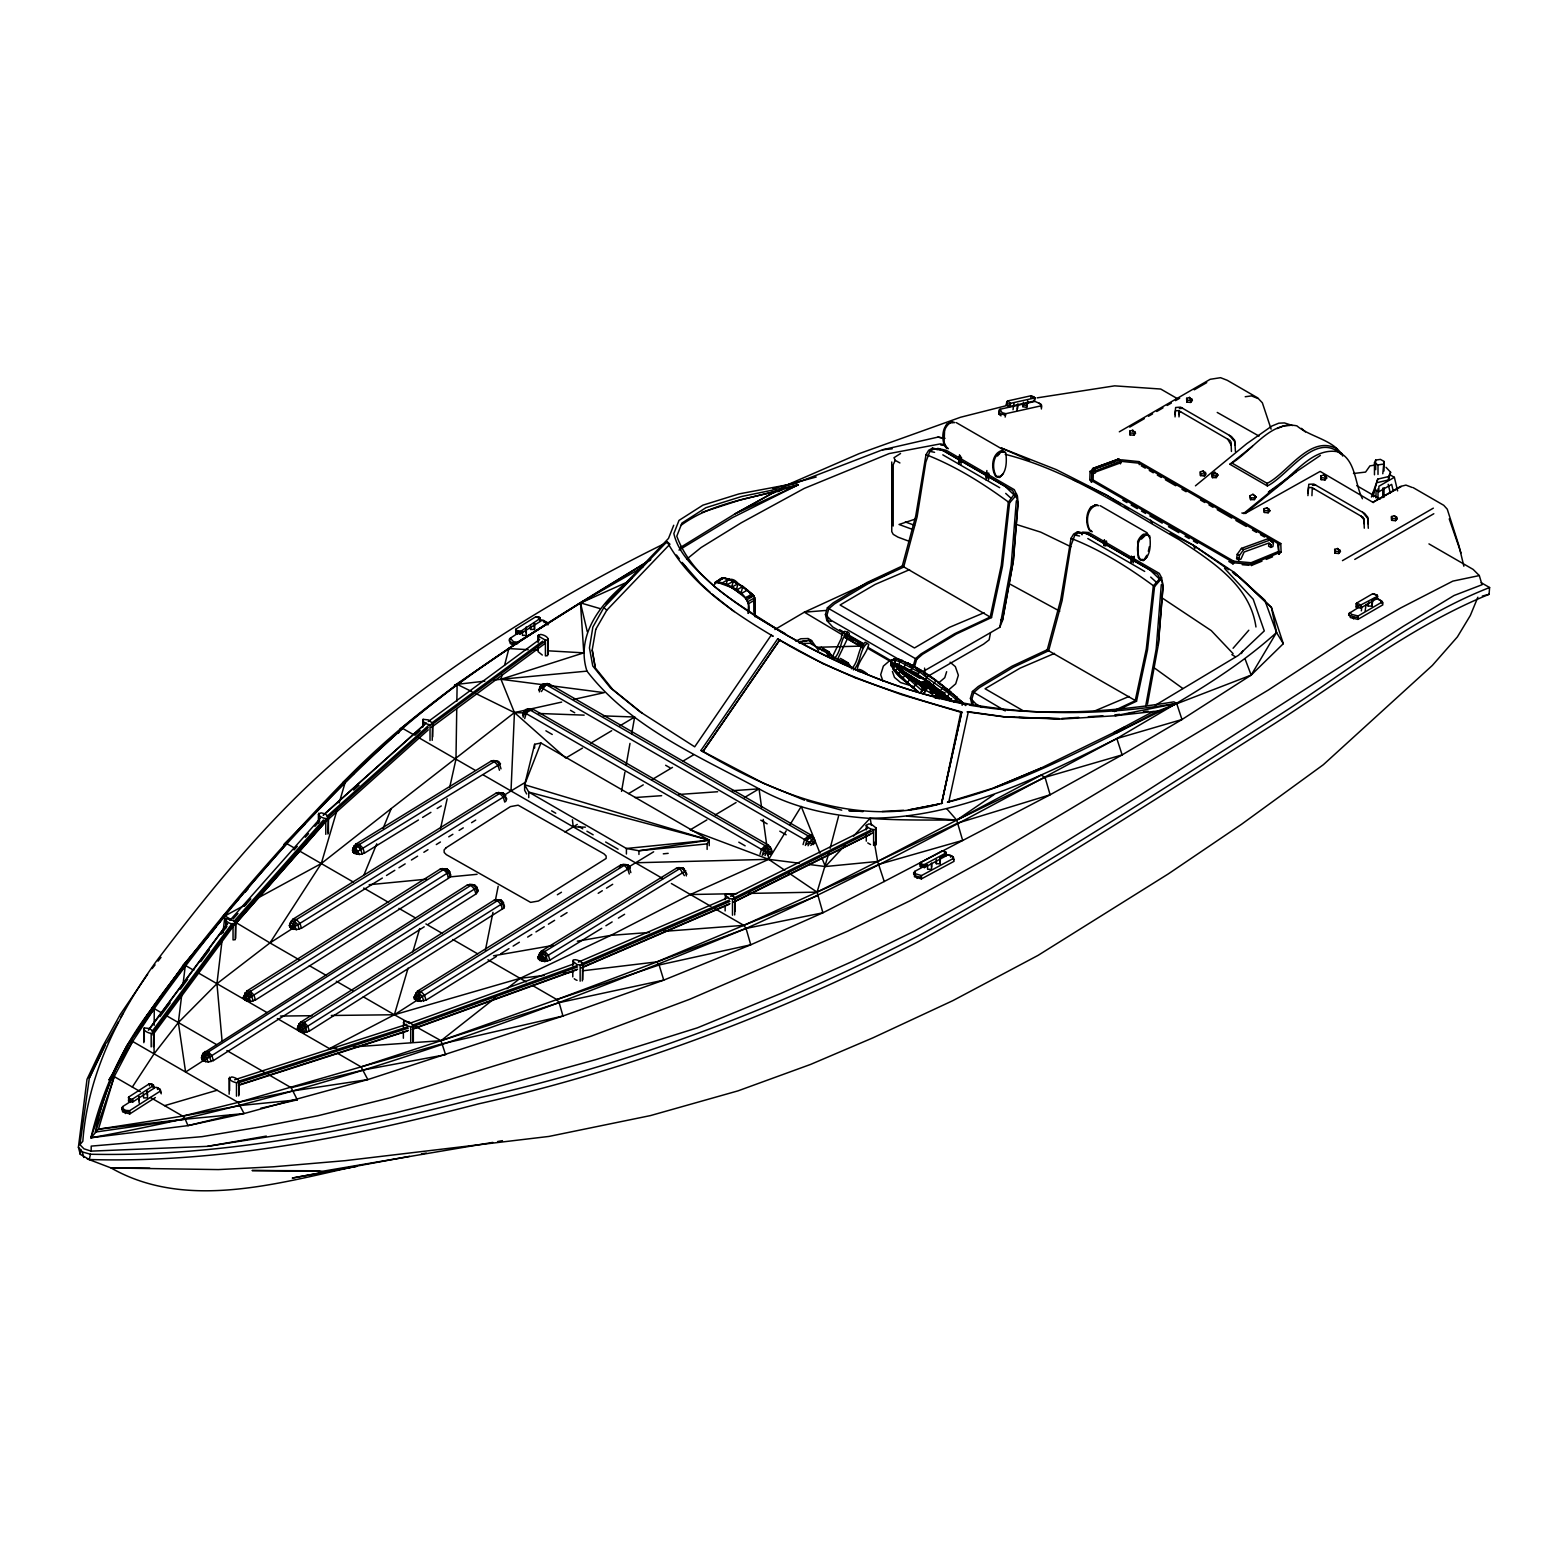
<?xml version="1.0" encoding="UTF-8"?>
<svg xmlns="http://www.w3.org/2000/svg" width="1568" height="1568" viewBox="0 0 1568 1568"><rect width="100%" height="100%" fill="white"/><g stroke="black" fill="none" stroke-linecap="round" stroke-linejoin="round"><path stroke-width="1.5" d="M225.694 926.668L226.145 918.672L234.22 920.867L235.67 922.65L235.67 938.389M226.145 927.668L226.145 918.672M235.67 922.65L235.239 939.663L233.044 939.918L233.044 924.179A10.78 6.213 0 0 1 225.714 919.926M432.219 740.312L432.67 723.299L428.397 719.908L423.125 719.32L422.694 727.336M526.182 633.041L526.182 628.984M572.79 976.942L572.79 970.2M572.79 965.692L573.241 959.949L575.417 959.694A10.78 6.213 0 0 1 582.767 963.928L582.767 979.667M876.238 828.12L875.806 845.113L873.611 845.368L873.611 829.629A10.76 6.213 0 0 1 866.261 825.395L868.888 823.866L871.984 824.709L876.238 828.12L876.257 843.858M893.192 526.025L893.211 464.736L895.191 460.345L893.995 457.699L900.561 453.505M534.531 623.339L534.512 629.415L530.592 629.454L530.611 625.397M534.355 623.084L534.512 629.415M544.057 622.555L544.076 620.81L539.725 620.379M927.296 864.634L914.673 871.416L914.458 876.747L921.376 878.923L954.03 861.342L953.324 857.088L950.659 855.462L946.19 854.462L939.898 857.853M920.338 866.477L920.867 862.361L942.035 850.973L946.092 852.286L946.308 855.775L924.395 867.574L920.338 866.477L920.2 863.027M1360.573 608.11L1360.867 604.954L1377.625 596.212L1377.331 598.329L1360.573 608.11L1356.242 607.169L1356.594 603.112L1372.804 593.664L1377.076 595.507M132.32 1087.036L154.056 1053.833L154.154 1032.43M154.174 1025.296L154.252 1008.636C226.752 906.794 309.758 812.146 402.623 728.375C478.514 662.637 565.891 612.5 650.759 559.58C542.665 625.73 431.788 690.606 342.98 782.471C274.126 853.325 209.171 928.393 151.743 1008.832C122.049 1046.856 102.077 1090.936 90.944 1137.78L187.964 1125.628L244.079 1113.554L367.833 1079.588L562.971 1016.005L663.754 980.118L750.758 944.798L822.906 912.792L884.234 881.51L1050.129 794.78L1122.139 754.894L1181.978 719.516L1251.166 675.102L1283.31 643.684L1271.432 607.482L1233.683 572.026L1193.307 545.233L1106.165 494.92L1056.303 469.636L1001.364 448.036L1029.568 460.365M522.458 631.296L522.438 635.354L526.378 635.314L526.182 626.965M913.674 874.199L913.674 872.416M509.286 640.998L510.306 638.215L539.784 618.733L539.627 617.42L535.982 616.655L516.225 628.866L515.931 633.06L520.027 633.962L540.47 621.32L539.627 617.42M520.027 633.962L520.047 631.982L515.95 631.061L515.558 629.552M510.286 641.704L513.128 643.252L513.108 645.016L510.266 643.488L509.286 639.215M921.768 867.359L922.141 864.399L924.434 864.556L945.602 853.149L945.524 851.816L946.308 855.775M924.395 867.574L924.434 864.556M515.931 633.06L516.225 628.866M517.479 633.884L517.812 630.924L520.066 630.944M535.982 616.655L540.156 617.87M753.816 598.976L753.836 612.206M917.084 878.374L917.104 876.59L914.458 874.964M921.376 878.923L921.455 875.591L953.011 858.617L954.03 859.578M1364.297 528.2L1363.925 519.655L1360.691 515.735M1368.296 528.279L1367.688 518.4L1362.71 512.266M456.758 708.481L455.974 759.167L449.742 787.136M456.856 701.229L457.131 684.334L484.826 681.139M1307.888 493.273L1308.79 484.257L1313.847 484.061L1364.65 513.442L1367.864 517.362L1368.276 523.908M1307.928 495.625L1308.535 487.589L1311.828 487.511L1363.415 517.518M1311.926 495.684L1312.259 488.648L1313.768 488.667M1364.278 523.849L1364.14 518.596M91.14 1151.128L91.218 1146.11L201.998 1136.663L261.209 1126.784L318.049 1115.71L390.942 1097.6L590.548 1036.389L689.685 999.286L847.426 931.294L910.185 900.679L986.899 858.578L1068.964 809.833L1268.512 689.92L1345.618 639.548L1400.871 607.855L1452.85 581.12L1479.31 575.574L1482.034 584.746L1454.026 595.507L1403.419 626.24L1138.623 796.172L990.682 888.488L914.634 930.98L852.816 961.223L780.923 993.426L697.466 1027.804L595.781 1059.635L476.182 1092.661L394.999 1112.908L322.283 1128.274L207.584 1146.345L91.14 1151.128L83.947 1148.815L79.929 1144.66L89.337 1078.078L105.683 1043.347M544.076 620.81L546.899 622.359L547.977 624.887L546.977 623.966L517.577 642.155L517.558 643.723L513.128 643.252M1212.456 477.632L1211.946 473.673L1214.808 472.301L1217.944 475.026L1216.239 477.613L1212.456 477.632L1211.946 473.673M1250.578 499.643L1250.068 495.684L1252.93 494.312L1256.066 497.036L1254.361 499.624L1250.578 499.643L1250.068 495.684M1090.093 471.321L1089.819 479.612L1091.485 482.199L1091.759 473.34L1090.093 471.321L1094.582 469.675M1091.485 482.199L1093.092 479.984L1093.347 471.654L1120.806 461.09L1118.827 458.973L1092.602 468.518L1092.249 471.302L1094.229 473.418M940.31 857.461L940.251 863.792L936.312 863.694L936.39 861.44M504.818 794.819L511.011 790.938L514.441 712.578L500.976 679.277L502.191 674.554M847.249 637.157L844.995 637.568L847.328 634.315L862.812 643.252M958.499 463.756L959.008 456.582M958.852 464.324L959.538 454.759M960.086 462.168L960.38 455.935M960.949 464.442L961.458 457.268M986.017 477.162L986.35 472.36M986.194 480.122L986.88 470.537M987.409 477.966L987.762 473.183M988.604 479.71L988.781 473.066M1103.754 545.135L1104.088 540.352M1104.127 545.703L1104.421 539.823M1105.166 545.938L1105.499 541.156M1106.185 545.821L1106.538 541.038M1130.94 563.324L1131.449 556.13M1131.469 561.481L1131.802 556.699M1132.508 561.736L1132.841 556.934M1133.35 562.912L1133.684 558.13M1133.546 561.618L1133.88 556.816M1133.88 561.089L1134.213 556.287M147.647 974.218L120.226 1014.535L102.724 1046.326L87.004 1079.313L78.4 1147.247L80.282 1154.342L89.258 1159.516C221.323 1163.417 351.526 1136.898 478.671 1103.833C631.394 1069.611 778.179 1013.614 917.241 942.211C1039.094 875.258 1155.518 799.092 1272.883 724.71C1343.658 679.414 1410.69 626.22 1489.071 594.311L1489.6 587.53L1481.192 582.688M1158.223 645.075L1162.888 587.549L1162.241 581.062L1159.83 578.514L1153.323 585.922L1146.267 649.113L1135.193 700.739L1113.006 711.127M997.483 456.053L1000.678 452.29L1004.657 451.564M1141.406 539.157L1146.6 534.178L1149.736 535.903C1150.814 543.822 1150.814 555.934 1143.248 560.54L1140.544 559.913C1135.448 552.171 1136.369 537.138 1146.6 534.178M917.633 691.684C908.93 682.296 890.8 675.063 891.192 660.579L895.465 658.482C922.494 666.91 945.053 686.745 965.712 705.561M947.523 447.527L945.837 447.488C940.33 440.294 942.074 420.636 953.873 422.243M1091.446 530.611L1089.76 530.592C1084.272 523.398 1085.977 503.72 1097.796 505.327M918.456 691.704L912.262 687.431L891.036 665.655L891.192 660.579L895.465 658.482M80.282 1154.342L80.83 1149.52M917.927 691.762L900.228 676.827L892.721 668.517L893.505 665.694L890.859 663.793L892.545 659.756L894.152 659.266L894.348 661.128M1006.342 404.916L1007.558 400.977L1031.058 395.744L1034.351 397.076L1034.645 398.88L1034.351 401.016L1010.027 406.445L1006.342 404.916L1006.793 401.565M222.382 937.703L216.952 983.685L222.068 1040.995M222.95 932.862L224.949 915.928L246.352 904.285M181.849 993.975L178.36 1022.552L185.592 1072.042L205.134 1059.478M183.005 984.469L185.318 965.418L182.927 965.594L126.734 1045.817L111.661 1076.726L90.944 1137.78C317.285 1097.13 534.12 1015.692 746.054 928.432C872.964 871.906 994.151 803.58 1116.828 738.567C1171.492 705.639 1228.979 675.671 1276.528 632.512L1271.432 607.482L1240.347 577.808L1232.507 572.379M1270.786 547.428L1271.099 544.998L1269.1 542.94L1244.149 551.995L1240.954 559.09L1238.798 559.894L1236.623 558.62L1237.23 554.268L1241.464 548.369L1268.179 538.667L1273.392 543.038L1272.942 546.566L1270.786 547.428L1268.61 546.174L1268.924 543.724L1271.099 544.998M1381.271 602.739L1381.506 600.838L1378.331 599.466M1381.506 600.838L1382.858 604.836L1357.868 619.399L1350.362 617.537L1348.931 613.5L1358.064 607.757L1358.26 605.797L1355.869 603.798M1041.191 406.857L1041.446 404.956L1039.212 403.211M1372.804 593.664L1376.861 594.938L1377.331 598.329M1041.387 408.993L1041.446 404.956M1365.179 610.952L1366.042 604.425M1371.804 599.878L1371.98 606.15L1368.158 606.032L1367.394 604.131M1361.338 610.854L1361.926 606.502M1368.158 606.032L1368.746 601.681M1371.98 606.15L1372.862 599.603M1030.803 398.252L1031.058 395.744M998.894 410.11L1000.992 415.834L998.738 414.089L1000.031 409.248L1035.056 401.428L1040.701 403.995L1041.642 407.092M1013.026 409.738L1013.928 403.25M1016.868 410.502L1017.769 404.015M1031.097 396.136L1034.841 397.723L1034.351 401.016M1238.798 559.894L1239.406 555.523L1243.64 549.623L1270.374 539.941M1356.242 607.169L1356.536 605.052M1017.475 408.738L1018.083 404.407M1023.453 402.329L1022.846 406.661L1026.687 407.425L1027.922 401.33M1353.517 618.909L1353.792 617.008L1350.616 615.636M1357.868 619.399L1358.123 615.989L1382.29 601.896L1383.113 602.935M1007.558 405.857L1006.636 402.78M1026.687 407.425L1027.608 400.918M892.172 663.009L897.308 665.283L894.936 663.342L895.406 660.108L898.229 658.815L920.906 670.398L921.729 671.555L907.617 662.715L905.108 664.146L904.324 667.243L906.049 668.928L925.414 680.63L952.286 701.268C934.528 685.882 915.046 669.634 892.172 663.009L906.049 668.928L899.032 664.773L899.64 661.578L898.229 658.815M998.738 414.089L999.012 412.188M1348.656 615.401L1348.931 613.5M1005.147 417.068L1005.813 413.697L1040.78 405.896M1010.027 406.445L1010.576 403.329L1034.057 398.096M424.222 926.806L213.385 1060.595L208.387 1062.046L203.37 1060.948L204.84 1055.911L208.387 1051.912L470.89 885.332L474.438 884.842L476.946 887.488L477.985 890.977L475.908 894.015L428.358 924.179M243.334 997.366L246.882 990.996L440.04 869.221L447.115 869.064L449.624 871.71L245.412 1000.345L246.882 995.327L250.429 991.348L443.587 869.574L447.115 869.064L449.565 871.71L450.663 875.199L448.585 878.237L255.427 1000.031L250.429 1001.462L245.412 1000.345L243.334 997.366L245.412 994.249M382.357 878.041L301.448 928.256L296.45 929.648L291.432 928.53L292.902 923.513L296.43 919.573L499.741 793.408L503.289 792.957L506.817 799.092M299.292 1031.47L300.762 1026.432L304.31 1022.454L497.468 900.679L500.996 900.169L503.446 902.815L504.014 907.95L309.308 1031.136L304.31 1032.567L297.763 1030.117L297.763 1026.805L300.762 1022.12L493.92 900.326L500.996 900.169L503.504 902.815L299.292 1031.47L299.116 1023.806L302.389 1024.139L305.662 1027.589L307.014 1032.156M418.44 819.986L364.442 853.129L359.425 854.482L354.427 853.364L355.897 848.347L359.425 844.466L494.449 761.578L497.997 761.127L500.506 763.773L356.152 852.345L354.427 853.364L352.878 852.012L352.878 848.758L355.897 844.113L490.921 761.225L496.37 760.872L499.643 764.322L500.996 768.869M630.336 867.516L415.99 1000.443L417.46 995.425L420.988 991.486L624.299 865.32L627.827 864.87L630.336 867.516L627.827 864.87L620.752 864.968L417.46 991.133L413.913 997.464L414.442 999.09L418.284 1001.305L426.006 1000.168L496.527 956.382M601.759 928.295L549.839 960.165L544.821 961.537L539.823 960.4L541.293 955.402L544.821 951.502L679.846 868.613L683.393 868.162L686.941 874.297M748.348 613.362C753.581 595.389 728.767 582.218 715.086 582.669L724.298 577.867L722.75 577.886C719.849 577.592 712.93 586.55 715.126 582.453L722.515 577.808L728.944 579.239L742.918 586.53L752.228 593.998L753.777 595.801L745.466 597.898L748.504 603.68L748.23 613.362M922.69 671.751L999.796 627.298L1002.462 620.536L1013.222 561.364L1017.906 503.838L1016.338 495.174L1009.557 502.877L1002.52 566.166L991.525 617.537L956.225 634.08L922.494 654.346L916.672 659.344L914.732 666.086L907.402 663.695M1161.32 578.866L1154.558 586.589L1147.502 649.877L1136.526 701.229L1114.456 711.578M969.181 705.11C1036.977 716.556 1106.342 712.813 1173.942 701.856L1176.666 703.444L1181.978 719.516L1116.828 738.567L1122.139 754.894L1045.033 777.336L956.715 820.103C889.644 819.731 819.594 822.965 759.049 788.841C698.426 756.05 630.042 727.082 586.961 671.124C574.809 633.492 603.7 599.407 631.943 578.337M642.018 713.068L612.657 689.391L595.311 667.909L592.175 650.112L595.742 629.611M895.818 672.3L896.328 669.36M920.122 693.017L922.121 690.724L900.934 672.045L898.15 668.654L898.542 665.596L901.424 669.105L900.934 672.045L898.131 673.632M1034.645 398.88L1034.841 397.723M621.536 791.389L624.907 772.201M626.181 764.988L629.983 743.408M631.688 733.804L634.648 717.027L603.386 715.87M714.773 584.394L715.126 582.453M930.51 688.783L940.486 694.428L940.545 696.898L939.918 693.82L931.176 687.882M754.541 597.447L754.992 614.323M1147.443 704.248L1158.399 644.33L1163.064 586.55L1161.574 577.69L1159.281 573.378L1091.269 534.022L1088.447 532.493L1082.665 532.12L1082.116 533.649L1077.471 531.826L1073.629 534.061L1071.022 538.353L1060.713 599.76L1047.287 649.72L1011.948 666.243L978.216 686.51L972.415 691.508L970.435 698.25L971.886 704.267L973.297 704.836L971.905 698.995L973.787 692.507L979.451 687.627L1013.144 667.38L1048.639 650.759L1136.526 701.229M999.796 627.298L1011.184 565.382L1016.319 500.917M1145.659 706.247L1156.184 649.093L1161.3 584.629M1129.979 434.885L1129.842 431.082L1132.743 430.24L1135.565 433.238L1133.821 435.238L1129.979 434.885L1129.842 431.082M1186.8 402.074L1186.662 398.292L1189.563 397.429L1192.386 400.428L1190.622 402.427L1186.8 402.074L1186.662 398.292M1200.5 475.594L1200.363 471.811L1203.264 470.949L1206.086 473.948L1204.342 475.947L1200.5 475.594L1200.363 471.811M1264.318 512.442L1264.18 508.64L1267.081 507.797L1269.904 510.796L1268.14 512.795L1264.318 512.442L1264.18 508.64M1321.138 479.632L1320.981 475.849L1323.902 474.986L1326.724 477.985L1324.96 479.984L1321.138 479.632L1320.981 475.849M1334.838 553.151L1334.701 549.368L1337.602 548.506L1340.424 551.505L1338.66 553.504L1334.838 553.151L1334.701 549.368M1391.659 520.341L1391.502 516.558L1394.422 515.696L1397.245 518.714L1395.481 520.694L1391.659 520.341L1391.502 516.558M920.651 685.471L923.709 690.136L920.338 684.687L923.454 682.139L929.942 683.57L934.881 686.784L934.469 688.901L930.569 692.997L923.14 688.705L920.338 684.687L922.454 681.962C937.331 685.824 922.905 679.865 922.415 683.08M485.374 950.345L492.96 912.341M495.351 900.483L498.193 886.234M1007.558 400.977L1010.576 403.329M941.584 803.522L961.772 711.97L941.604 803.502L960.831 712.264L901.718 694.683L855.403 677.886M1137.662 541.666L1138.172 557.287L1139.662 559.56L1143.366 559.423M849.033 636.275L849.307 633.315L847.876 632.12C839.958 637.882 841.859 651.661 834.019 658.697M944.602 430.2L944.073 442.235L946.602 448.095L948.385 448.664M1041.152 768.065L993.622 788.018L947.425 802.169L948.797 801.895L968.338 711.696L1006.48 717.066L1061.614 719.065L1115.24 715.753L1157.988 710.99L1251.166 675.102L1276.528 632.512L1264.768 600.093L1233.683 572.026M440.412 829.08L447.154 798.778M1148.325 551.328L1149.364 546.644M89.258 1159.516L90.493 1154.244C222.48 1156.949 352.467 1130.665 479.592 1097.698C632.355 1063.868 779.1 1007.597 918.044 936.057C1039.917 869.26 1156.282 793.114 1273.549 718.693C1344.736 674.005 1410.651 618.4 1489.6 587.53M936.214 448.918L932.49 448.115L928.628 450.349L926.022 454.642L915.732 516.048L902.286 566.009L866.947 582.532L833.235 602.798L827.394 607.796L825.434 614.538L826.865 620.556L832.804 627.043L845.23 634.217M898.719 666.557L905.54 673.338L904.893 676.102L902.247 677.846M962.125 705.326L962.772 702.542L951.07 692.919M526.672 793.957L524.633 790.292L524.633 784.745L534.629 744.29L540.921 742.997L709.226 840.154L709.226 845.701M446.292 871.377L447.115 869.064M500.996 900.169L504.543 906.304M504.622 665.106L508.894 648.564L528.22 649.681M828.943 852.855L817.046 892.133L822.906 912.792L746.054 928.432L556.856 999.561L441.02 1040.682L361.071 1066.887L238.16 1102.402L182.692 1116.102L98.451 1129.195L90.944 1137.78M830.138 848.288L838.527 816.36M151.469 1083.782L152.939 1085.958L132.535 1099.05L130.242 1099.05L130.085 1101.951L132.712 1101.99L153.821 1088.408L153.37 1084.88L149.234 1083.841L128.85 1096.934L128.596 1101.089L130.085 1101.951M721.829 578.847L722.515 577.808L733.432 581.081L731.492 587.471L715.988 581.787L724.102 577.788L728.944 579.239L742.918 586.53L753.777 595.801L749.641 593.41M913.458 665.244L915.34 658.756L921.024 653.895L954.716 633.648L990.192 617.028L991.525 617.537M162.288 1013.281L154.252 1008.636L130.105 1041.622L132.653 1041.466L238.16 1102.402L244.079 1113.554L185.24 1119.199L95.432 1132.057C107.486 1066.965 146.451 1012.281 187.082 961.792M277.36 1018.553L329.437 1048.62L394.372 1014.751L408.072 968.142M412.854 951.835L419.714 928.55M337.061 810.009L321.283 863.556L269.97 942.917L216.952 983.685L178.36 1022.552L154.056 1053.833M339.119 803.012L345.293 782.06L342.98 782.471L402.623 728.375L412.874 734.294M523.653 712.127L527.789 709.108L523.653 712.127L522.614 715.635L527.789 709.108L529.71 709.775L765.008 845.622L768.536 849.366L770.006 854.305L771.554 852.933L771.044 849.072L768.536 845.191L533.257 709.363L526.162 709.422L523.653 712.127L770.006 854.305L770.986 851.698L766.046 852.071L762.283 855.285L763.655 850.699L766.909 847.171L770.182 846.779L771.554 849.738M523.163 717.223L524.516 712.636L533.257 709.363M524.692 718.575L526.162 713.597L529.71 709.775M543.998 683.805L539.921 686.823L538.824 690.312L543.998 683.805L545.919 684.471L808.069 835.822L811.616 839.566L813.086 844.505L814.615 843.133L814.125 839.272L811.616 835.411L549.447 684.06L542.371 684.118L539.862 686.804L813.086 844.505L814.047 841.918L810.793 845.426M539.372 691.9L540.725 687.313L549.447 684.06M541.391 691.586L545.919 684.471M759.99 854.403L761.46 849.444L765.008 845.622L768.536 845.191M765.008 855.579L768.536 849.366L771.044 849.072L772.083 851.326M767.712 855.226L769.633 851.875M803.071 844.603L804.521 839.625L808.069 835.822L811.616 835.411L813.086 838.625M805.364 845.466L806.716 840.899L809.99 837.371L813.263 836.998L814.615 839.958M808.069 845.76L811.616 839.566L814.125 839.272L815.164 841.546M193.766 970.278L185.318 965.418L151.743 1008.832L154.252 1008.636L132.653 1041.466L114.229 1076.589L98.451 1129.195L185.24 1119.199L187.964 1125.628L230.496 1115.377M1228.822 561.481L1232.997 563.912L1233.8 561.226L1093.092 479.984M946.641 671.692L944.759 677.69L938.879 682.727M731.492 587.471L740.821 593.9L742.781 586.471L736.313 590.215L731.492 587.471L736.156 590.43L738.116 583.512C730.022 573.339 720.555 584.452 731.648 587.236L738.254 583.57L753.777 595.801M201.841 1056.264L201.841 1059.596L203.37 1060.948L476.946 887.488L474.438 884.842L467.342 884.979L203.193 1053.284L201.841 1056.264L204.84 1051.56L208.387 1051.912L211.915 1055.656L213.385 1060.595M951.482 693.076L957.225 697.427L953.932 701.954L932.744 685.177L936.037 680.649L923.474 672.692M413.913 997.464L415.99 994.367M685.824 870.828L539.823 960.4L537.746 957.44L539.823 954.383M918.358 673.809L910.596 670.673L913.889 666.145C927.002 680.355 945.739 688.528 959.263 702.68M95.432 1132.057L114.229 1076.589L140.395 1091.7M1022.846 406.661L1023.434 404.916L1027.314 405.681M238.689 1095.914L239.12 1081.156A10.8 6.233 0 0 0 231.77 1076.922L229.144 1078.431L229.163 1094.17M412.913 1042.23L413.325 1025.217L409.072 1021.826L403.799 1021.238L403.368 1027.001M318.422 823.337L318.422 814.341L321.068 812.832A10.78 6.213 0 0 1 328.418 817.085L328.418 832.804M1371.471 496.997L1377.743 479.122L1388.503 476.594L1390.6 472.242L1386.014 467.303M1373.039 495.88L1377.743 479.122M153.37 1046.66L153.801 1031.901L149.548 1028.51L144.276 1027.922L143.825 1042.681M582.316 980.921L582.767 963.928M734.686 914.928L735.118 897.915L730.845 894.524L725.592 893.936L725.141 899.699M205.663 1061.81L203.762 1058.498L201.292 1057.949L203.193 1053.284L206.466 1053.598L209.74 1057.048L211.092 1061.614M327.967 834.078L328.418 817.085M538.059 635.902L545.409 640.136L545.409 655.894L547.604 655.62L548.036 638.627A10.78 6.213 0 0 0 540.686 634.393L538.059 635.902L538.059 642.645M245.412 1000.345L245.235 992.701L248.508 993.014L251.782 996.484L253.134 1001.031M505.778 795.603L295.411 926.159L291.432 928.53L289.904 927.178L289.355 925.551L292.902 919.22L496.194 793.055L503.289 792.957L504.739 796.152M415.99 1000.443L415.814 992.818L419.087 993.132L422.36 996.582L423.713 1001.148M937.135 449.938L937.684 448.409L946.288 450.33L1014.28 489.667L1017.416 496.076L1018.083 502.838L1013.398 560.619L1002.677 619.634L1000.913 619.732L1002.462 620.536M352.349 850.405L354.25 845.76L357.524 846.093L360.777 849.542L362.149 854.109M528.73 797.622L528.73 792.075L524.633 784.745L540.921 742.997M673.711 525.26L668.497 538.432L605.895 603.915L631.688 577.906M364.09 874.65L376.751 843.819M383.082 828.394L391.236 808.578L514.441 712.578L561.677 702.092M1477.86 597.232L1470.314 615.518L1457.378 636.922L1432.368 665.42L1323.314 764.733L1241.621 824.219L1168.336 873.886L1038.016 955.402L952.854 1000.639L873.062 1037.781L810.656 1064.398L737.96 1090.877L650.446 1115.593L548.976 1136.428L345.274 1160.653L273.106 1166.827L218.364 1169.591L111.093 1167.964L87.22 1158.87M282.475 848.504L284.396 844.035L345.293 782.06M398.468 733.236L400.35 728.846L457.131 684.334L471.988 691.664M932.744 685.177L925.081 679.806L928.374 675.279L923.395 672.476M936.037 680.649L928.374 675.279M717.634 581.532L722.319 582.904L728.767 579.18M836.704 661.049L847.23 639.156M857.088 670.006C858.617 660.344 866.83 653.366 868.711 644.526L867.28 643.331C859.382 649.113 861.283 662.872 853.443 669.908M910.596 670.673L918.436 676.063L917.594 674.906L920.906 670.398M947.444 696.466L950.757 691.939L937.605 682.413M1374.47 474.81L1374.47 462.854L1375.665 460.09L1380.448 459.385L1383.995 461.443L1383.995 471.008M862.478 646.545L863.008 645.35L845.564 635.295M1382.78 473.752L1383.995 461.443M923.572 687.333L904.128 674.377L895.74 664.048M201.841 1059.596L202.331 1055.656L204.84 1055.911L208.387 1062.046M352.878 852.012L353.388 848.112L355.897 848.347L359.425 854.482M297.763 1030.117L299.684 1029L301.605 1032.332M243.883 998.992L245.804 997.895L247.705 1001.207L249.39 997.973L248.508 993.014M289.904 927.178L290.394 923.258L292.902 923.513L296.45 929.648M352.878 848.758L355.897 844.113L359.425 844.466L362.972 848.19L364.442 853.129M297.763 1026.805L300.762 1022.12L304.31 1022.454L305.662 1027.589L304.31 1032.567L300.762 1026.432L298.253 1026.178L297.214 1028.471L298.332 1028.863M414.442 999.09L416.363 997.973L418.284 1001.305L419.95 998.052L419.087 993.132M537.746 957.44L541.293 951.149L676.318 868.28L683.393 868.162L684.863 871.377M538.275 959.048L539.647 952.815L542.92 953.128L546.174 956.578L547.546 961.145M619.282 868.221L620.752 864.968L624.299 865.32L627.827 869.064L629.297 874.003M1095.287 473.105L1095.64 470.322L1092.602 468.518M1117.22 460.443L1117.768 459.267M1120.454 463.873L1120.806 461.09M1377.762 482.493L1388.523 479.945L1390.6 472.242M89.337 1078.078L105.468 1044.896M832.04 657.541L841.526 637.941A4.841 2.803 -60 0 1 842.467 633.688M851.444 668.752C859.303 661.735 857.402 647.956 865.301 642.194L866.751 643.39M722.319 582.904L726.984 584.805L733.608 581.14M1241.425 653.562L1242.738 651.053M1003.363 473.438L999.326 477.436L996.621 476.809C991.544 469.067 992.446 454.054 1002.677 451.094M920.886 692.88L923.14 688.705L921.69 684.53L923.454 682.139L938.84 692.546L941.329 695.29L939.565 697.701L934.214 696.212L930.569 692.997L930.196 689.45L933.568 685.804L925.296 686.274L920.69 684.373L922.454 681.962L929.118 683.236M1147.286 556.522L1143.248 560.54L1141.896 559.756M106.644 1042.798L118.404 1021.709M120.756 1017.495L123.108 1013.261M603.837 607.58L592.861 627.063L589.45 647.898L592.763 665.969L610.364 687.803L639.842 711.656L694.702 746.819L771.26 635.118L773.181 636.294C732.472 612.069 690.567 584.178 667.027 541.646L603.837 607.58L606.698 610.148M707.129 849.405L707.129 843.878L709.226 840.154L524.633 784.745M219.696 922.102L222.48 917.221L286.67 843.564L294.804 848.268M595.664 629.513L606.777 610.226L669.948 544.174L667.027 541.646M139.709 1028.294L148.156 1013.712M922.121 690.724L923.415 688.489L899.13 667.772L901.424 669.105M128.85 1096.934L128.596 1101.089M115.189 1069.709L108.956 1080.019L132.653 1041.466M1159.85 579.376L1150.148 570.144L1089.682 535.237L1084.488 532.865L1078.568 532.865L1074.864 535.041L1070.846 545.782L1062.124 600.524L1048.639 650.759L1047.287 649.72M1014.868 495.684L1005.166 486.433L944.7 451.525L939.506 449.154L933.568 449.154L929.863 451.329L925.845 462.07L917.123 516.813L903.658 567.067L868.162 583.668L834.47 603.915L828.786 608.796L826.904 615.283L828.296 621.124M331.358 1015.476L394.372 1014.751L520.106 978.334L610.834 935.371L690.41 894.524L768.673 859.342L786.215 830.844M789.958 824.748L801.228 806.422L819.986 853.188M1016.593 493.979L1013.477 495.292L1008.322 502.211L1001.266 565.401L990.192 617.028L902.286 566.009M925.982 689.881L923.474 693.958L929.432 685.314L932.235 684.902L927.06 683.864L923.258 685.196L925.982 689.881L925.296 686.274L927.06 683.864L931 684.138L925.022 682.786L921.69 684.53M1145.169 557.875L1146.855 555.268M945.68 426.143L947.209 423.791M1089.603 509.247L1091.132 506.895M1216.239 477.613L1217.121 473.634M1254.361 499.624L1255.243 495.645M920.867 862.361L920.338 864.478L924.414 865.575M763.832 783.392L700.974 750.425L777.689 638.842C834.372 673.848 898.052 694.212 961.772 711.97M822.965 663.636L779.61 640.018L702.876 751.621L779.668 640.058M896.034 666.478L901.149 672.437L921.749 686.039L902.796 672.28L903.462 671.359L922.082 683.021L921.416 683.942L899.816 670.34L895.073 664.95M902.854 673.162L903.795 671.888C933.528 688.744 910.792 683.668 899.816 670.34L916.182 679.689L915.516 680.61L902.364 672.378M921.102 684.118L903.795 673.848L904.462 672.946L920.71 683.903M920.828 684.079L901.816 671.535L898.268 667.282L899.424 671.084L900.483 669.438L915.516 680.61L915.849 679.179L920.514 682.119L918.182 683.08M916.633 682.354L917.3 681.453L903.795 673.848M917.633 681.962L916.966 682.864L904.795 673.456M918.436 682.08L920.514 682.119L915.183 680.081L917.672 682.276L918.338 681.374L918.142 682.805L922.082 683.021M921.749 686.039L917.77 683.001L920.514 682.119M923.67 683.55L921.416 683.942M923.258 685.196L925.022 682.786L929.942 683.57M939.918 693.82L940.545 696.898L933.607 690.959L934.273 690.057L941.212 695.976L939.82 693.526L940.545 696.898L948.15 700.328M935.194 691.88L935.861 690.978L949.444 697.897L948.777 698.818L935.194 691.88L939.546 692.86L938.879 693.762L935.194 691.88L939.154 694.428L950.972 699.877L938.879 693.762L949.444 697.897L933.607 690.959M930.569 692.997L935.057 693.193L937.174 688.685L936.116 687.764L930.196 689.45L925.296 686.274M935.057 693.193L937.076 694.957L940.369 694.095L937.958 689.489L941.329 695.29L934.214 696.212L938.84 692.546L937.958 689.489L937.174 688.685L938.84 692.546L935.057 693.193L930.196 689.45M939.781 694.604L940.447 693.703L948.385 697.76M939.565 697.701L938.605 696.506L940.486 694.428M939.82 695.33L943.799 698.368L943.564 696.604L944.465 697.446L943.799 698.368L941.702 696.819L942.368 695.898L950.071 699.544M939.82 693.526L949.698 699.681L951.247 699.308L950.58 700.21L948.777 698.818L951.639 698.956M148.352 1030.098L226.929 924.101M149.038 1029.647L227.634 923.65M159.975 1016.632L170.167 1002.893M180.359 989.153L187.631 979.334M200.724 961.674L209.465 949.894M221.108 934.195L226.929 926.335M152.096 1031.411L232.142 923.434M152.802 1032.685L232.848 924.708M152.802 1034.919L232.848 926.962M842.467 633.688L844.682 631.336L847.328 632.159M290.394 923.258L289.355 925.551L291.805 926.061L293.726 929.393M152.096 968.612L155.075 964.869M158.035 961.145L161.014 957.401M819.907 648.917L821.22 647.29L828.864 651.72L832.824 657.404M821.965 650.7L823.259 649.074L828.178 651.896L830.628 655.424M828.178 651.896L826.865 653.523L829.296 657.031M828.864 651.72L827.551 653.346L830.178 657.11M839.174 660.05L840.487 658.423L848.072 662.813L852.051 668.517M841.212 661.814L842.526 660.187L847.386 662.99L849.836 666.518M846.073 664.616L847.386 662.99M846.759 664.44L848.072 662.813M190.1 958.166L193.119 954.54M199.156 947.288L215.757 927.354M231.084 919.612L224.949 915.928L182.927 965.594L215.659 927.374M79.929 1144.66L82.83 1141.249C87.71 1075.099 117.874 1015.045 155.879 961.89C204.016 898.346 254.192 836.136 312.404 781.472C417.147 683.962 537.942 605.679 666.184 542.783M526.162 709.422L523.732 712.146L531.062 708.716M940.31 690.782L943.603 686.274L937.782 682.394M1232.997 563.912L1233.938 562.814L1251.127 564.304L1281.095 551.975L1280.782 543.528L1138.917 461.6L1121.492 459.816M1233.095 648.25L1248.814 630.218M229.986 920.318L320.421 818.182M233.75 921.612L323.478 819.946M234.455 922.905L325.791 819.398M233.75 925.747L323.478 824.062M1190.622 402.427L1191.876 398.762M1324.96 479.984L1326.214 476.319M1338.66 553.504L1339.915 549.839M1395.481 520.694L1396.735 517.028M233.181 918.926L237.983 913.478M244.392 906.226L250.802 898.954M294.078 849.934L297.293 846.308M305.29 837.214L308.504 833.588M314.913 826.316L319.715 820.887M234.455 925.14L325.811 821.632M1133.821 435.238L1135.075 431.572M1204.342 475.947L1205.596 472.282M1268.14 512.795L1269.394 509.13M230.555 908.284L222.48 917.221L224.949 915.928M233.769 904.716L238.61 899.366M245.078 892.231L248.293 888.664M845.25 845.054L825.336 866.536L808.814 864.438M853.56 836.097L870.142 818.182C958.558 818.065 1039.604 777.101 1116.828 738.567M1091.759 473.34L1093.347 471.654M121.814 1109.262L122.637 1106.596L130.732 1101.422M1121.394 461.364L1138.976 463.168L1277.548 543.194L1278.939 554.19L1281.095 551.975M722.75 577.886L721.574 578.729M305.27 823.984L284.396 844.035L286.67 843.564M913.458 687.725L916.751 683.217L915.555 682.903M928.413 683.315L922.102 682.276L929.06 684.354L925.277 684.295M323.126 815.203L423.811 725.043M323.831 814.752L426.32 722.985M353.682 790.076L359.072 785.254M414.814 735.333L420.204 730.512M326.869 816.516L429.358 724.749M327.575 817.79L428.26 727.63M326.869 820.632L428.28 729.865M1241.856 512.991L1245.129 513.442L1296.266 471.694L1320.374 455.426M890.056 660.363L883.352 666.126L880.687 674.71L882.96 681.198M947.327 691.037L955.696 683.844L958.362 675.259L955.343 666.616L950.13 662.245M806.618 844.407L809.108 842.251M947.15 424.379L951.894 421.772M1091.054 507.483L1095.816 504.857M1195.443 485.825L1246.658 443.744L1271.922 426.006L1278.782 423.184L1284.447 422.929L1292.463 425.536M1243.502 513.579L1269.178 492.666M348.625 777.904L354.27 773.338M686.686 559.188L701.112 547.526L741.194 522.83L804.227 488.432L889.154 453.583L940.31 443.901L945.132 444.724M1341.012 454.191C1315.532 430.416 1288.308 475.692 1267.395 485.943L1229.861 464.265C1250.892 452.662 1270.041 420.204 1296.873 425.849C1310.299 437.237 1334.211 439.785 1342.718 456.053M1229.861 464.265L1252.44 446.272M1267.395 485.943L1267.179 483.375C1288.053 472.674 1310.26 434.199 1336.896 448.801M391.236 808.578L321.283 863.556L257.054 898.464M353.702 1046.895L441.02 1040.682L495.625 997.64M506.915 988.722L520.106 978.334L544.076 975.453M907.421 682.609L910.714 678.101L899.13 667.772M917.77 683.001L918.848 682.178M428.26 721.535L539.666 639.391M431.318 723.299L542.704 641.155M432.023 724.573L545.37 640.998M431.318 727.415L545.37 643.233M1278.939 554.19L1278.606 545.135L1280.782 543.528M1296.266 471.694L1268.336 492.117C1290.542 481.062 1309.927 446.821 1337.543 451.721C1356.222 459.15 1354.458 483.473 1362.455 498.761M993.896 794.702L956.715 820.103L877.629 861.459L817.046 892.133L743.781 925.336L656.776 961.89L582.453 970.827M457.131 684.334L454.485 685.49L508.894 648.564L507.307 649.27L580.474 602.876L643.037 566.91M747.015 599.701L753.698 595.82L754.639 597.82L754.953 599.956L748.504 603.68M235.18 922.062L269.97 942.917L294.412 927.296M122.637 1106.596L123.304 1108.968L125.734 1110.379L129.674 1110.654L160.034 1091.289L161.249 1093.798M121.696 1107.576L122.676 1111.947L129.811 1113.907L155.35 1097.561M363.266 996.797L394.372 1014.751L418.793 999.13M404.466 726.219L400.35 728.846L402.623 728.375M564.95 832.02L577.298 824.396M627.141 867.927L653.66 851.796M680.669 525.574C714.812 500.368 758.873 497.899 798.132 484.865L795.348 483.316L739.038 493.9L702.915 505.151L678.983 520.419L673.848 533.571C679.14 556.326 698.72 571.575 714.93 586.942C758.05 621.242 806.814 648.094 857.186 670.144C957.166 714.753 1069.572 721.084 1176.666 703.444C1101.814 738.587 1029.666 781.726 948.797 801.895M539.921 686.823L547.271 683.413M386.492 875.473L394.803 870.318M398.958 867.751L405.171 863.89M411.404 860.028L417.617 856.167M423.85 852.286L427.986 849.719M436.296 844.564L440.432 841.996M448.742 836.842L452.878 834.274M459.11 830.413L463.266 827.845M471.556 822.69L475.712 820.103M500.682 953.814L508.973 948.66M513.128 946.092L519.361 942.231M527.652 937.076L531.807 934.508M535.942 931.921L544.253 926.786M548.388 924.199L554.621 920.338M560.834 916.476L567.067 912.615M598.192 893.309L602.328 890.742M606.483 888.154L612.696 884.293M557.346 894.76L561.462 892.231M680.179 547.604L734.941 513.892L775.729 491.274M422.596 817.438L430.906 812.342M437.139 808.5L441.294 805.952M605.914 925.747L612.147 921.925M618.38 918.103L624.613 914.281M678.983 550.074L732.432 517.636L798.132 484.865L741.84 496.448L705.894 507.699L681.962 523.046L676.788 536.158C693.546 582.081 742.801 605.954 780.825 631.826C838.586 665.518 901.267 691.468 966.966 704.62M511.011 790.938L525.202 782.412M628.611 793.584L643.252 784.862M651.602 779.864L672.496 767.399M682.942 761.146L693.409 754.914M582.473 748.112L565.774 758.05L514.441 712.578L476.241 693.742M590.822 743.134L611.696 730.708M620.046 725.729L634.648 717.027M706.874 819.927L690.175 829.864L768.673 859.342L799.366 863.243M715.224 814.948L736.078 802.522M744.428 797.544L759.049 788.841L761.617 807.638M774.886 629.532L804.345 612.186L893.584 571.144M747.583 589.999L740.998 593.704L736.156 590.43L747.25 599.544M745.662 597.702L752.13 593.978L753.698 595.82M754.698 597.82L747.916 601.622L748.23 603.719M1119.317 431.808L1210.182 379.299L1220.551 377.692L1227.215 380.279L1257.928 398.017M1129.724 427.104L1144.307 418.676M1148.462 416.284L1152.617 413.874M1156.792 411.463L1163.025 407.856M1167.18 405.465L1171.355 403.054M1175.51 400.644L1179.685 398.233M1194.248 389.824L1206.733 382.612M927.413 676.572L983.606 644.115L989.153 639.842L990.447 633.021M1397.617 490.902L1394.364 477.319L1378.88 486.276L1378.88 491.744L1391.659 484.375L1393.246 491.039M1342.463 560.638L1433.348 508.15M1354.752 559.423L1433.818 513.736M449.565 871.71L442.215 868.496M1401.322 486.55L1372.902 502.328L1400.557 486.433L1405.947 485.1L1412.141 487.452M1155.283 705.267L1238.524 655.287L1264.278 630.924L1253.204 599.231L1224.549 568.4M993.563 788.018L1041.074 768.046L1113.731 732.589L1153.205 711.519M1116.338 733.099L1157.988 710.99M626.357 582.512L578.455 603.954L591.214 597.349M1113.731 732.589L1124.491 727.101M454.485 685.49L461.031 682.178M895.25 670.104L898.15 668.654L896.484 664.401L891.036 665.655M892.545 659.756L899.64 661.578L902.325 660.246M730.629 896.328L867.457 828.414M733.648 898.092L870.534 830.178M734.353 899.366L873.415 830.374M734.353 901.62L873.396 832.628M733.667 902.227L870.534 834.294M795.799 641.194L800.817 638.744L808.049 638.548L811.577 640.587L818.496 650.367M799.327 643.213L804.345 640.783L811.577 640.587M777.826 491.764L782.216 489.647M897.66 663.695L893.505 665.694L894.72 664.969L890.859 663.793M1211.809 475.065L1215.2 473.438L1217.944 475.026M1161.574 577.69L1159.83 578.514L1157.654 574.3L1087.447 533.747L1077.471 531.826M1179.371 408.523L1182.605 408.327M893.682 667.439L896.641 666.067M798.132 484.865L734.941 513.892L775.827 491.352L739.998 500.055L701.935 512.383M748.857 893.427L817.046 892.133L879.511 864.164L962.654 840.409L956.715 820.103L946.758 808.735M773.553 492.96L780.1 490.059M782.236 487.06L859.186 453.622L960.576 417.245L1006.989 405.504M578.357 962.105L728.454 897.406M581.414 963.85L729.238 900.13M582.12 965.143L729.943 901.424M582.12 967.378L729.943 903.658M581.414 967.985L729.238 904.266M909.558 569.674L875.081 584.433L840.076 605.013L914.458 647.976L949.404 627.357L984.096 612.716M1054.539 653.386L1020.082 668.144L985.057 688.744L1024.316 711.402M1312.494 485.316L1315.787 485.218M1094.405 711.068L1129.097 696.427M761.46 849.444L766.909 847.171M804.521 839.625L809.99 837.371M1233.8 561.226L1251.088 562.716L1277.881 551.701M1251.127 564.304L1251.401 565.499L1261.985 561.148M1266.219 559.404L1272.589 556.797M1277.175 428.554L1284.231 425.673L1290.033 425.457M818.163 895.465L743.781 925.336L664.009 931.353M916.065 518.832L899.052 524.476L912.596 529.455M939.036 694.252L943.172 692.644M945.053 438.295L938.017 437.08L882.549 449.781L795.348 483.316L781.374 486.707M1236.623 558.62L1238.779 557.816M999.424 476.319L995.739 476.476C990.604 468.636 991.544 453.485 1001.913 450.506L1005.794 452.799C1006.852 460.718 1006.911 472.85 999.326 477.436L997.973 476.652M1093.66 468.205L1118.827 458.973M1092.073 469.694L1114.946 461.286M1094.817 468.91L1119.983 459.659M1095.816 471.929L1120.983 462.697M409.189 1023.512L573.829 963.889M412.247 1025.276L576.887 965.653M412.952 1026.55L577.592 966.927M412.952 1028.784L577.592 969.161M412.247 1029.392L576.887 969.769M532.356 985.41L556.856 999.561L659.109 964.986L750.758 944.798L746.054 928.432L743.781 925.336L715.047 908.754M234.651 1079.784L406.896 1024.335M237.689 1081.548L407.621 1026.844M238.414 1082.822L408.327 1028.118M238.395 1085.056L408.346 1030.372M240.041 1084.899L407.641 1030.96M415.579 1026.53L441.02 1040.682L559.129 1002.658L663.754 980.118L659.109 964.986L656.776 961.89M600.132 608.619L580.474 602.876L583.786 652.856L500.976 679.277L494.057 680.081M1245.129 513.442L1320.158 471.4L1373.372 502.603M356.994 1166.043C278.34 1183.252 186.22 1210.888 111.093 1167.964L149.764 1168.16M816.222 477.005L772.965 488.687M164.601 1105.656L217.109 1090.25M337.884 1053.5L361.071 1066.887L441.862 1043.876L562.971 1016.005L559.129 1002.658L556.856 999.561M763.655 850.699L768.536 849.366M1482.348 596.056L1489.071 594.311M903.462 671.359L900.483 669.438L901.149 672.437L905.54 673.338M268.363 1074.531L291.178 1087.702L363.639 1069.944L445.586 1054.676L441.02 1040.682M260.641 1108.302L297.312 1099.834L291.178 1087.702M573.476 699.465L604.19 692.664L548.976 685.49M238.16 1102.402L293.686 1090.799L367.833 1079.588L361.071 1066.887M1115.24 715.753L1176.666 703.444M409.522 1156.341L292.275 1178.058L356.779 1166.396M421.459 1153.989L426.241 1153.048M939.232 803.972L908.323 810.029L939.212 803.992M942.505 803.11C857.402 828.492 773.494 793.624 700.974 750.425M150.469 1097.522L182.692 1116.102L240.708 1105.479L297.312 1099.834M492.822 1142.406L322.949 1171.198L252.056 1170.532L319.637 1170.786M497.624 1141.543L502.446 1140.661M493.528 955.794L553.367 945.367M577.318 941.212L610.834 935.371L649.505 932.45M207.584 1146.345L266.325 1136.094M927.668 687.725L934.881 686.784M1375.587 464.971L1369.942 465.872L1365.571 472.086L1353.478 473.497M1037.154 397.86L1114.632 385.846L1160.732 389.04L1177.607 398.782M968.338 711.696L967.084 711.892L1004.755 716.968L1059.478 718.654L1018.965 717.399M709.226 840.154L638.94 850.758L626.416 848.484L528.73 792.075L709.226 840.154L626.416 848.484L626.416 854.011M1374.47 462.854L1377.998 464.912L1382.78 464.187M1245.208 396.743L1251.46 395.9L1258.477 398.723L1262.358 402.8L1271.119 429.142M932.725 691.312L936.821 690.782L936.116 687.764M572.79 961.204L577.044 964.594L582.316 965.182M563.265 973.14L572.849 971.984M229.144 1078.431A10.819 6.252 0 0 0 236.494 1082.684L238.689 1082.43M422.694 720.574A10.78 6.233 0.1 0 0 430.044 724.808L432.219 724.573M318.422 814.341A10.78 6.233 0 0 0 325.772 818.594L327.967 818.339M873.611 829.629L875.806 829.374M545.409 640.136L547.585 639.881M725.122 895.191L729.394 898.601L734.667 899.189M403.368 1022.493A10.8 6.233 0 0 0 410.718 1026.746L412.894 1026.491M233.044 924.179L235.239 923.924M143.825 1029.196A10.8 6.252 -0.1 0 0 151.175 1033.43L153.37 1033.175M1114.828 714.832L1119.67 714.342M1129.078 713.264L1133.919 712.774M1143.327 711.696L1148.168 711.186M925.1 684.099L928.57 683.726M940.682 696.074L942.368 695.898M707.129 843.878L638.94 850.758L638.94 854.442M663.284 853.835L668.164 853.345M882.549 449.781L892.192 448.82M369.146 884.724L426.692 879.158M448.291 877.08L477.064 874.297M586.961 671.124L500.976 679.277L544.174 684.883M825.944 610.442L804.345 612.186L842.937 635.197M923.395 677.925L919.514 678.219L898.327 665.988M329.437 1048.62L336.728 1048.11M634.864 797.544L661.657 795.682M678.689 794.486L717.654 791.742M732.256 790.723L759.049 788.841M1061.81 718.477L1078.764 717.36M1088.349 716.713L1102.892 715.772M882.118 811.479L903.56 810.284M111.661 1076.726L114.229 1076.589M802.404 641.449L806.599 641.234L800.268 641.469M803.796 643.507L810.107 643.272L859.46 671.77M817.144 647.29L861.224 646.094L857.167 643.664M635.393 862.772L768.673 859.342L784.804 870.279M499.467 770.26L497.997 765.321L493.097 760.539L496.37 760.872M678.493 867.574L681.766 867.908L685.04 871.357L686.392 875.924M690.41 894.524L736.686 893.662M280.476 1016.064L311.973 1015.711M1212.476 475.849L1215.69 475.829M1250.617 497.86L1253.812 497.84M1141.857 536.805L1142.935 536.805M444.606 868.809L448.762 872.278L450.114 876.826M997.914 453.701L999.012 453.701M149.234 1083.841L151.861 1084.037L152.018 1085.918M132.712 1101.99L132.574 1100.089L129.948 1100.05L128.243 1097.6M938.899 449.977L942.446 450.055L1012.673 490.588L1015.711 496.88M585.393 827.159L573.202 826.846L572.438 819.731M1004.696 716.968L1014.222 717.242M722.515 577.808L724.298 577.867M514.441 712.578L524.065 712.93M538.49 713.46L584.158 715.145M1360.867 604.954L1356.594 603.112M533.061 649.956L537.883 650.23M547.546 650.779L583.786 652.856M1217.238 412.443L1259.026 436.08M1358.26 605.797L1360.867 605.993M906.716 816.144L956.715 820.103L1041.191 775.141L1045.033 777.336L1050.129 794.78L957.93 823.043L877.629 861.459L825.336 866.536L821.769 857.637M539.725 620.007L543.606 620.32L546.977 623.966M122.539 1110.262L129.693 1112.222L129.811 1113.907M1242.189 564.696L1249.108 565.303M1187.172 400.154L1190.406 400.448M1130.352 432.964L1133.586 433.258M1321.51 477.711L1324.725 478.005M1200.872 473.673L1204.106 473.967M1392.031 518.42L1395.246 518.714M1264.69 510.521L1267.924 510.815M1335.211 551.23L1338.445 551.524M517.577 642.155L513.598 641.802L510.306 638.215M495.488 760.892L499.075 762.342L497.722 762.224M490.921 761.225L494.449 761.578M496.194 793.055L499.741 793.408L503.289 797.152L504.739 802.091L506.288 800.699L504.935 796.132L501.662 792.683M676.318 868.28L679.846 868.613L684.373 875.65M684.471 869.397L680.884 867.927M622.927 864.282L626.2 864.595L629.474 868.045L630.846 872.612M440.04 869.221L443.587 869.574L447.115 873.298L448.585 878.237M446.841 870.142L448.213 870.279L450.663 875.199M467.342 884.979L470.89 885.332L474.438 889.076L475.908 894.015M474.163 885.9L476.868 887.468L477.985 890.977M493.92 900.326L497.468 900.679L500.996 904.422L502.466 909.342M299.155 929.236L297.802 924.669L294.529 921.22L291.256 920.906L289.904 923.905L292.902 919.22L296.43 919.573L299.978 923.317L301.448 928.256M544.821 951.502L541.293 951.149L544.821 961.537L546.174 956.578L544.821 951.502L548.369 955.245L549.839 960.165M541.293 955.402L538.784 955.147L542.116 961.262L543.782 958.028L541.293 955.402L541.548 959.381M417.46 991.133L420.988 991.486L424.536 995.229L426.006 1000.168M414.952 995.17L417.46 995.425L420.988 1001.56M246.882 990.996L250.429 991.348L253.957 995.092L255.427 1000.031M244.373 995.072L246.882 995.327L249.39 997.973L250.429 1001.462M504.367 794.172L498.389 792.369M627.572 865.948L629.297 868.064M356.72 854.227L353.447 850.777L354.427 853.364M540.196 957.95L538.843 957.813L539.823 960.4M1358.123 615.989L1351.459 614.362L1350.028 612.441M940.859 445.057L945.641 445.567M1374.156 598.368L1378.135 598.819L1382.29 601.896M1353.792 617.008L1358.143 617.498M913.517 686.49L900.522 682.511L894.485 677.415L892.388 671.398M921.455 875.591L915.3 873.709L914.673 871.416M476.946 887.488L475.908 888.017L477.436 889.37M946.19 854.462L952.482 856.383L953.011 858.617M917.104 876.59L921.396 877.159M911.086 670.575L907.323 670.065L899.032 665.283M469.538 884.274L472.811 884.587L476.084 888.037L477.436 892.604M496.096 899.601L499.369 899.934L502.642 903.384L504.014 907.95M938.174 698.211L934.783 697.642L939.526 698.818M826.865 620.556L831.334 621.398M929.863 451.329L934.567 452.329M1074.864 535.041L1079.568 536.04M808.069 835.822L813.263 836.998M1007.871 403.74L1010.341 404.309M1098.698 505.7L1096.679 505.229C1086.33 508.208 1085.389 523.359 1090.524 531.199L1092.308 531.748M954.775 422.596L950.345 422.752A9.859 5.645 -60 0 0 944.602 430.2M1014.849 494.802L1016.338 495.174M938.017 437.08L942.642 438.217M950.757 691.939L942.897 686.353L949.698 694.35M806.893 800.817L841.742 810.186M78.4 1147.247L82.379 1151.951L90.493 1154.244M1005.813 413.697L1002.05 412.639L1000.031 409.248M1001.246 413.932L1005.441 415.187M1005.186 454.308C1068.514 470.42 1123.158 507.777 1179.254 539.764C1211.594 561.305 1250.068 585.06 1255.948 626.984M1016.123 524.378L1040.721 532.14L1070.905 546.742M950.365 699.916L941.702 696.819M1180.645 411.816L1179.175 411.816L1179.018 416.892M917.594 674.906L929.746 682.119M917.672 682.276L919.848 683.021M905.324 521.968L914.556 525.28M909.224 541.332L897.974 537.138L893.231 534.355L891.761 531.63L891.741 461.992M939.585 690.861L945.386 693.017M763.792 783.334L804.6 800.229M957.225 697.427L955.598 696.76L963.967 704.287M916.672 659.344L827.394 607.796M822.906 663.578L855.442 677.925M956.284 422.615L1003.265 449.722M1002.618 451.721L1004.128 452.388M1100.226 505.7L1147.188 532.826M1094.738 504.896L1096.228 505.562M950.816 421.812L952.305 422.478M1146.541 534.806L1148.05 535.492M951.58 701.425L942.897 697.525L948.66 700.386M1073.159 479.73L1077.549 481.748M1086.369 485.806L1106.165 494.92L1120.454 503.975M899.64 661.578L918.828 672.064M825.434 614.538L830.883 620.183L901.228 660.794M970.435 698.25L975.884 703.895L982.097 707.482M962.772 702.542L960.772 701.523L963.497 704.326M1170.022 533.296L1193.307 545.233L1228.587 569.654M1009.714 583.962L1059.772 611.206M1009.557 502.877C983.881 483.924 955.892 466.264 926.022 454.642M1154.558 586.589C1128.882 567.655 1100.893 549.976 1071.022 538.353M894.936 663.342L901.13 666.616L899.032 664.773M902.796 672.28L917.535 680.649L916.868 681.57L915.183 680.081M902.286 672.554L899.816 670.34L903.129 672.79L903.795 671.888M516.499 630.218L517.812 630.924M895.191 460.345L899.914 462.952M394.372 1014.751L409.209 1023.002M1233.938 562.814L1089.819 479.612M128.968 1098.325L130.242 1099.05M1168.474 526.691L1178.842 532.65M1185.075 536.217L1189.21 538.588M1193.366 540.98L1197.521 543.351M1413.042 487.57L1443.756 505.308L1447.264 509.188L1459.024 545.938L1463.846 566.205M1390.424 475.045L1394.364 477.319M1335.681 449.938L1341.934 453.564M1374.94 489.471L1378.88 491.744M1356.771 485.668L1380.095 499.153M1326.724 477.985L1323.902 474.986M1397.245 518.714L1394.422 515.696M1428.958 543.9L1473.156 569.419L1479.31 575.574M1231.742 462.932L1267.179 483.375M1256.066 497.036L1252.93 494.312M1269.904 510.796L1267.081 507.797M1340.424 551.505L1337.602 548.506M1141.249 465.833L1145.267 468.146M1149.285 470.478L1153.303 472.791M1157.321 475.104L1161.339 477.436M1165.357 479.749L1175.726 485.747M1181.958 489.334L1186.114 491.725M1200.618 500.114L1204.773 502.505M1208.928 504.896L1213.064 507.287M1217.219 509.698L1231.742 518.087M1235.878 520.478L1246.266 526.456M1252.479 530.062L1256.497 532.375M1260.515 534.708L1264.533 537.02M1268.551 539.333L1272.569 541.666M1273.392 543.038L1268.179 538.667M1241.464 548.369L1243.64 549.623M1237.23 554.268L1239.406 555.523M942.799 454.838L999.698 487.707M1087.78 538.549L1144.699 571.418M1005.264 710.912L972.415 691.508M839.644 629.689L843.78 632.08M846.446 634.511L863.89 644.566M849.366 636.608L853.502 638.999M857.637 641.39L861.773 643.782M867.986 647.368L890.761 660.5M868.652 648.858L891.976 662.323M846.387 638L861.89 646.937M844.995 637.568L862.439 647.623M754.541 615.93L785.588 633.844M570.497 710.324L574.731 712.774M665.636 765.262L669.869 767.693M760.774 820.182L767.124 823.847M779.806 831.177L786.156 834.823M545.899 730.806L552.25 734.471M738.802 842.173L745.153 845.838M551.603 810.813L555.758 813.224M578.612 826.414L582.767 828.806M586.922 831.216L593.174 834.823M605.64 842.016L618.106 849.209M419.028 737.842L475.026 770.182M483.493 775.062L662.911 878.648M671.378 883.529L710.931 906.382M298.88 850.62L353.506 882.157M363.698 888.037L388.59 902.404M398.958 908.382L415.54 917.966M425.908 923.944L442.49 933.528M452.858 939.506L477.73 953.873M487.962 959.792L526.221 981.882M269.97 942.917L298.998 959.675M309.366 965.672L325.948 975.237M336.316 981.235L352.898 990.8M197.98 972.728L266.952 1012.536M166.306 1015.594L216.384 1044.504M226.87 1050.56L264.208 1072.12M161.112 1092.132L160.191 1089.388L157.427 1087.8L157.564 1089.486M1122.806 500.212L1126.961 502.622M1131.116 505.033L1137.329 508.659M1141.484 511.07L1145.64 513.481M1149.795 515.892L1162.241 523.124M867.731 842.918L870.534 844.544M542.312 655.052L538.059 651.641L538.059 647.153M1160.986 597.192L1211.26 630.61L1233.114 653.68M849.033 638.823L853.11 641.253M1231.86 654.601L1235.349 656.718M920.906 863.654L922.141 864.399M777.689 638.842L779.61 640.018M944.661 853.364L946.092 854.266M1234.271 574.025L1240.347 577.808M1124.53 506.542L1128.607 509.13M904.324 667.243L911.91 672.104M1153.695 667.458L1182.821 688.489M788.822 873.004L817.046 892.133M941.349 695.153L944.465 697.446M904.462 672.946L902.952 671.653M712.009 594.037L734.255 611.657M1230.312 440.667L1178.646 410.62L1175.432 410.796L1175.04 416.912M1227.509 438.824L1231.331 445.312M1229.449 435.355L1234.526 441.372L1235.329 445.292M1301.479 428.358L1305.399 431.886M1150.696 577.102L1155.851 581.787M1005.696 493.391L1010.85 498.075M710.324 592.488L700.171 583.139L682.1 562.402M906.304 674.867L901.816 671.535L904.128 674.377M944.289 851.052L942.035 850.973M932.49 448.115L933.568 449.154M937.076 694.957L938.605 696.506M538.314 616.714L538.608 619.007M304.31 1022.454L307.857 1026.197L309.308 1031.136M898.621 668.615L900.091 670.183M182.692 1116.102L185.24 1119.199M355.897 844.113L357.524 846.093M847.328 634.315L847.818 635.981M907.617 662.715L911.596 667.694M676.455 554.974L679.316 558.718M683.609 564.362L687.921 570.007M808.049 638.548L812.204 644.409M299.116 1023.806L300.762 1026.432M245.235 992.701L247.156 999.326M203.193 1053.284L204.84 1055.911M921.612 686.686L923.709 690.136L920.69 684.373M1276.528 632.512L1283.31 643.684M1376.861 594.938L1377.625 596.212M1150.598 520.145L1152.264 523.124M938.624 690.547L941.643 696.094L938.448 690.704L940.33 694.506M1277.548 543.194L1278.606 545.135M353.388 848.112L354.799 850.914M298.253 1026.178L299.684 1029M202.331 1055.656L203.762 1058.498M1193.307 545.233L1194.934 548.506M938.468 690.136L940.369 694.095M542.646 685.216L543.194 686.451M1081.195 532.61L1082.096 534.786M1245.129 659.089L1251.166 675.102M153.115 1087.486L156.859 1087.428L159.289 1088.839L160.034 1091.289M290.452 925.943L291.432 928.53M202.39 1058.361L203.37 1060.948M1449.224 518.871L1460.984 552.936M1214.808 472.301L1215.2 473.438M884.234 881.51L877.629 861.459L874.297 842.232M359.425 844.466L360.777 849.542M250.429 991.348L251.782 996.484M208.387 1051.912L209.74 1057.048M82.379 1151.951L83.81 1157.498M1388.209 484.296L1390.326 493.175M580.474 602.876L587.294 631.747M1149.56 537.785L1147.854 534.061L1143.405 534.218A9.859 5.723 -60 0 0 1137.643 541.666M540.156 619.85L540.47 621.32M1231.037 441.764L1231.429 451.447M153.821 1088.408L153.37 1084.88M294.529 921.22L295.411 926.159M302.389 1024.139L303.271 1029.078M206.466 1053.598L207.348 1058.557M592.273 650.191L595.311 667.909M870.142 818.182L871.396 825.395M950.365 698.76L950.58 700.21M763.224 819.398L766.752 845.25M767.712 852.306L768.673 859.342M354.25 845.76L354.427 847.347M1251.088 562.716L1251.401 565.499M1138.917 461.6L1139.25 464.677M530.415 627.18L530.592 629.454M924.571 668.086L925.159 675.357M149.332 1084.037L149.489 1085.918M160.191 1089.388L160.308 1091.073M355.897 848.347L356.152 852.345M292.902 923.513L293.177 927.492M147.216 1091.112L147.51 1095.307M147.137 1091.485L147.568 1097.796L143.629 1097.953L143.354 1093.739M125.303 1111.849L125.401 1113.535M138.768 1096.189L139.062 1100.599M138.69 1096.444L139.121 1103.068M1203.264 470.949L1203.362 472.36M1189.563 397.429L1189.642 398.86M1132.743 430.24L1132.841 431.651M132.535 1099.05L132.574 1100.089M1235.427 451.447L1234.761 440.432L1231.468 436.551L1180.586 407.131L1175.628 407.504L1174.961 414.638M1178.92 410.522L1178.979 414.618M953.324 857.088L953.344 858.852M129.674 1110.654L129.693 1112.222M950.659 855.462L950.678 857.226M931.588 867.104L931.588 863.027L931.529 869.358L927.59 869.26L927.57 865.183M1388.503 476.594L1388.523 479.945M936.312 859.636L936.312 863.694M1384.015 487.726L1384.015 497.291M1377.998 464.912L1377.998 474.457M1377.998 488.804L1378.017 498.369M1376.018 491.117L1376.018 497.997M1375.665 460.09L1375.685 469.655M1373.45 491.999L1373.45 496.801M940.232 857.696L940.251 863.792M754.992 599.799L754.992 616.675M735.118 897.915L735.118 911.42M732.491 899.444L732.491 915.183M725.141 906.441L725.141 910.93M548.036 638.627L548.055 654.366M546.899 622.359L546.899 624.103M538.51 634.648L538.51 641.39M432.67 723.299L432.67 736.803M423.125 719.32L423.125 726.062M413.325 1025.217L413.344 1040.956M403.368 1031.489L403.368 1038.232M325.772 818.594L325.791 834.333M318.872 813.106L318.872 822.083M239.12 1081.156L239.14 1094.66M229.594 1077.177L229.594 1090.662M153.801 1031.901L153.821 1045.405M144.276 1027.922L144.295 1041.426M1382.78 488.099L1382.78 497.664M866.281 825.395L866.281 829.884M866.281 834.392L866.281 841.134M580.14 965.457L580.14 981.196M534.629 744.29L534.629 747.975M430.024 724.828L430.024 740.566M410.718 1026.746L410.718 1042.485M236.494 1082.684L236.494 1096.169M151.175 1033.43L151.175 1046.914M858.382 669.889A10.662 2.274 38.8 0 1 867.32 673.868M577.044 980.353A10.819 6.252 -0.1 0 1 574.241 978.726M446.155 847.72L444.097 849.974L444.195 852.482L446.351 854.658L530.631 902.384L538.471 901.012L606.15 858.46L606.13 855.991L603.974 853.835L518.146 805.188L510.423 806.618L446.155 847.72M863.106 811.479L848.876 810.636L863.106 811.44"/></g></svg>
